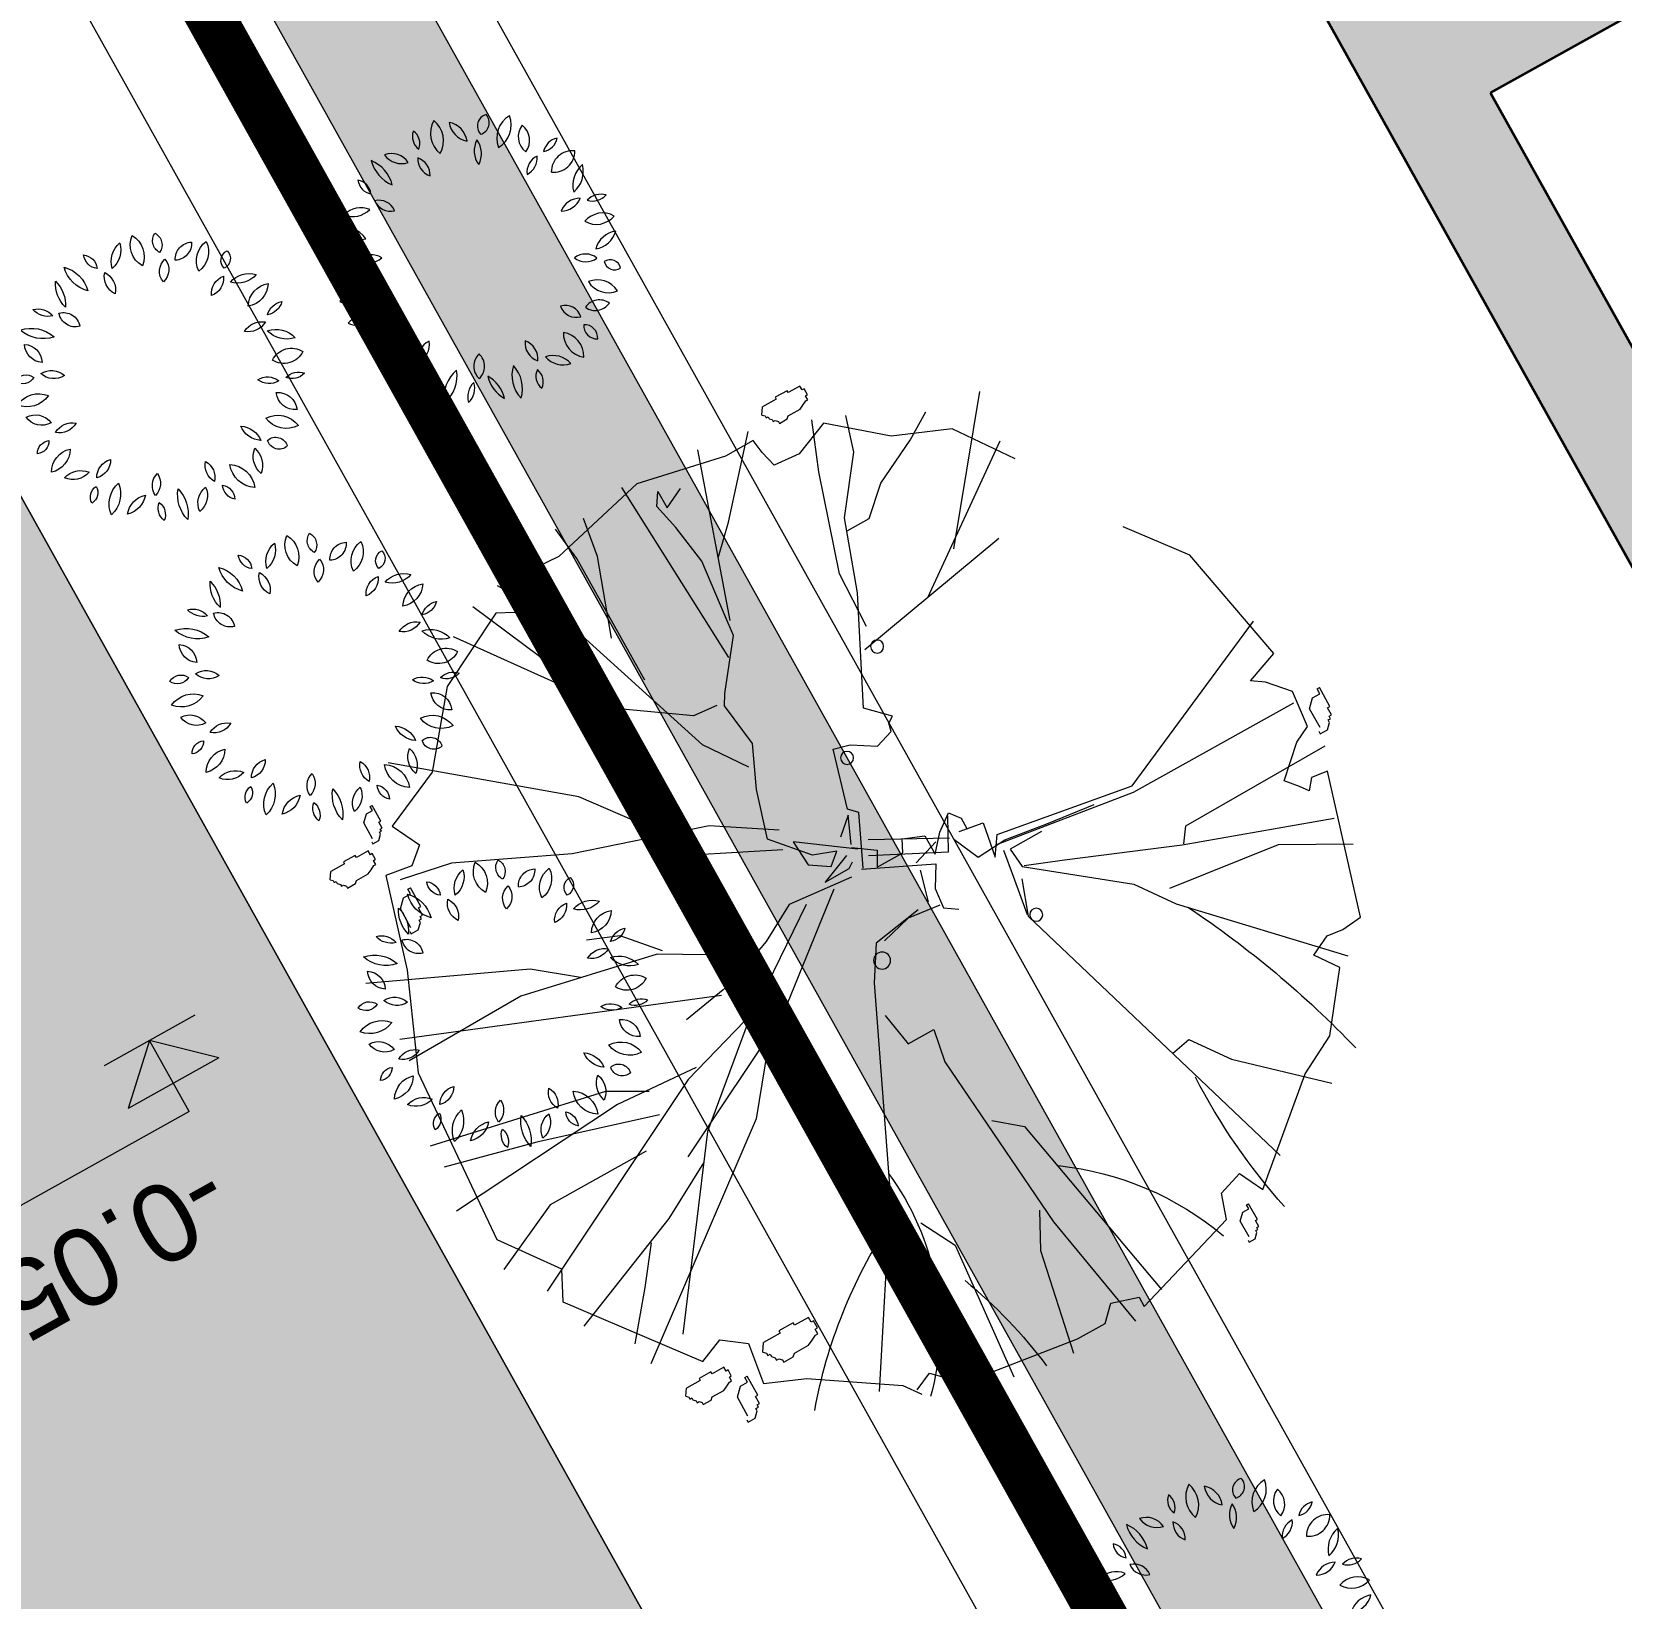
# Model space of a CAD drawing. Header units: millimetres. Extents: x 567980 to 569372, y 2065777 to 2066674.
# Drawn here: x 568951.036 to 568954.3, y 2066339.606 to 2066342.822 of the extents above; entities that cross this region are included whole.
import ezdxf
from ezdxf.enums import TextEntityAlignment as Align

# ---------------------------------------------------------------- set-up
doc = ezdxf.new("R2010")
doc.units = ezdxf.units.MM
doc.linetypes.add('CENTER', pattern=[3, 1.5, -0.5, 0.5, -0.5])
for name, color, linetype, lineweight in [('A-DIM', 251, 'Continuous', 15), ('A-HATCH', 251, 'Continuous', 5), ('A-KY HIEU', 34, 'Continuous', 20), ('A-TEXT', 7, 'Continuous', 18), ('A-TUONG', 255, 'Continuous', 35), ('boDnv', 54, 'Continuous', 25), ('E- RANH GIOI', 1, 'CENTER', 13), ('E- THAY', 9, 'Continuous', 20), ('E-Manh', 251, 'Continuous', 13), ('i_Cay', 114, 'Continuous', 13), ('i_Hatch', 250, 'Continuous', 13), ('LD-THAY', 9, 'Continuous', 13)]:
    doc.layers.add(name, color=color, linetype=linetype, lineweight=lineweight)
doc.layers.add('ChiaLo', color=128, linetype='CENTER')
doc.layers.add('loKBT', color=42, linetype='Continuous')
doc.styles.add('A1-arial', font='arial.ttf')
pattern_1 = [(209.16569984, (574671.979064, 2070508.402113), (0.0243537771, -0.0436372751), []), (254.1656998, (574671.97906, 2070508.40211), (0.1359821042, -0.038566996), [0.070672742, -0.141345484])]

# ---------------------------------------------------------------- blocks, each defined once
blk = doc.blocks.new('NEN')
at = {"layer": 'ChiaLo', "ltscale": 5}
blk.add_lwpolyline([(249.5585, -21.0006), (269.0492, -55.9307)], dxfattribs=at)
at = {"layer": 'loKBT'}
for points in [[(260.4741, -14.9098), (249.5585, -21.0006), (259.3038, -38.4657), (270.2195, -32.3748)], [(259.3038, -38.4657), (249.5585, -21.0006), (237.678, -27.6299), (235.5483, -34.5381), (242.2673, -47.972)]]:
    blk.add_lwpolyline(points, close=True, dxfattribs=at)
blk = doc.blocks.new('BT-01')
at = {"layer": 'loKBT'}
for points in [[(7833505.2, 959890.6), (7833514.5, 979880.4), (7819916.6, 979886.7), (7814691, 974896.8), (7814005.9, 959899.6)], [(7846008.1, 979874.6), (7833514.5, 979880.4), (7833505.2, 959890.6), (7845998.8, 959884.9)]]:
    blk.add_lwpolyline(points, close=True, dxfattribs=at)
blk = doc.blocks.new('mb-cay40')
at = {"color": 0, "linetype": 'ByBlock'}
for centre, radius, start, end in [((-136.2, 736.9), 62.9, 125.40933, 202.71009), ((-230.7, 763.9), 62.9, 305.40933, 22.71009), ((-426.9, 693.8), 54.1, 146.81507, 244.01934), ((-495.9, 674.7), 54.1, 326.81507, 64.01934), ((-299.6, 710.3), 100.2, 149.47372, 231.75859), ((-447.9, 682.5), 100.2, 329.47372, 51.75859), ((-230.7, 779.4), 98.1, 192.30595, 259.6849), ((-344.1, 662), 98.1, 12.30595, 79.6849), ((16.3, 684.3), 136.5, 133.81169, 194.30773), ((-210.5, 749), 136.5, 313.81169, 14.30773), ((112.7, 711.3), 137.2, 163.46423, 212.79056), ((-134.2, 676.1), 137.2, 343.46423, 32.79056), ((-147.5, 637.8), 79.7, 145.52479, 220.83273), ((-273.4, 630.8), 79.7, 325.52479, 40.83273), ((138.4, 615.5), 80.6, 104.10036, 168.46502), ((39.7, 709.8), 80.6, 284.10036, 348.46502), ((-541.5, 596.8), 98.1, 183.31893, 263.19037), ((-651.1, 493.7), 98.1, 3.31893, 83.19037), ((-554.2, 555.7), 69.9, 25.45365, 116.6852), ((-522.5, 648.1), 69.9, 205.45365, 296.6852), ((-390.4, 597.1), 66.9, 168.8066, 257.6391), ((-470.3, 544.7), 66.9, 348.8066, 77.6391), ((48.9, 562.1), 68.8, 103.89139, 198.90395), ((-32.7, 606.6), 68.8, 283.89139, 18.90395), ((230.4, 506), 141.4, 100.3005, 160.44765), ((71.9, 692.4), 141.4, 280.3005, 340.44765), ((260, 521), 76.9, 122.58173, 207.17999), ((150.2, 550.6), 76.9, 302.58173, 27.17999), ((-653.7, 503), 44.2, 163.49335, 274.46973), ((-692.7, 471.4), 44.2, 343.49335, 94.46973), ((299.7, 426), 53.5, 59.98145, 155.66759), ((277.7, 494.4), 53.5, 239.98145, 335.66759), ((-680.1, 301.4), 101.7, 69.72014, 135.64891), ((-717.6, 467.9), 101.7, 249.72014, 315.64891), ((-620.4, 356.9), 75.8, 22.57231, 98.33354), ((-561.4, 461), 75.8, 202.57231, 278.33354), ((213.1, 368.7), 79.6, 86.02822, 161.36976), ((143.1, 473.5), 79.6, 266.02822, 341.36976), ((319.9, 283.6), 110.2, 64.73526, 140.57812), ((281.8, 453.3), 110.2, 244.73526, 320.57812), ((-743.4, 226), 96, 30.94824, 110.57839), ((-694.8, 365.2), 96, 210.94824, 290.57839), ((359.2, 242.1), 79.1, 90.25287, 173.52208), ((280.3, 330.1), 79.1, 270.25287, 353.52208), ((-766.5, 152.4), 75.6, 44.25765, 108.59266), ((-736.5, 276.8), 75.6, 224.25765, 288.59266), ((-637.6, 118.6), 83.9, 60.50948, 129.29199), ((243, 141), 78, 58.87476, 131.21352), ((231.9, 266.5), 78, 238.87476, 311.21352), ((-787.2, 176.3), 110.8, 280.87616, 345.44791), ((-659.1, 39.6), 110.8, 100.87616, 165.44791), ((-649.5, 256.6), 83.9, 240.50948, 309.29199), ((344, 142), 53.6, 28.19814, 112.19179), ((371, 217), 53.6, 208.19814, 292.19179), ((292.5, 25.2), 97.6, 29.1952, 106.7189), ((349.7, 166.4), 97.6, 209.1952, 286.7189), ((-689.6, -39.1), 87.4, 54.97446, 151.37923), ((-716.2, 74.2), 87.4, 234.97446, 331.37923), ((158.9, -75), 77.3, 28.80716, 103.91988), ((208.1, 37.3), 77.3, 208.80716, 283.91988), ((313.8, -58.6), 90.4, 71.37117, 141.75354), ((271.7, 82.9), 90.4, 251.37117, 321.75354), ((-674.8, -123.2), 70, 71.81925, 140.08176), ((-706.7, -11.8), 70, 251.81925, 320.08176), ((-551.5, -83), 75, 87.17243, 157.23647), ((-616.9, 20.9), 75, 267.17243, 337.23647), ((-557.2, -163.3), 78, 113.47529, 203.45596), ((-659.8, -122.8), 78, 293.47529, 23.45596), ((132.9, -213), 116.1, 6.54869, 76.89113), ((274.6, -86.6), 116.1, 186.54869, 256.89113), ((243.5, -118.1), 50.7, 359.25572, 87.62866), ((296.2, -68.1), 50.7, 179.25572, 267.62866), ((-604.8, -147.2), 106.6, 271.63276, 352.02679), ((-496.2, -268.5), 106.6, 91.63276, 172.02679), ((-341.9, -220.9), 95.9, 122.88731, 186.72533), ((-489.2, -151.6), 95.9, 302.88731, 6.72533), ((69.9, -150.8), 70.3, 173.64998, 254.65145), ((-18.6, -210.9), 70.3, 353.64998, 74.65145), ((113.4, -289.9), 96.7, 38.69621, 106.24154), ((-472.9, -293.5), 49.3, 76.54191, 193.47743), ((-509.3, -257.1), 49.3, 256.54191, 13.47743), ((-314.3, -280.8), 91.1, 159.11699, 230.36062), ((-457.4, -318.4), 91.1, 339.11699, 50.36062), ((-220.2, -348.5), 108.7, 122.11699, 201.72753), ((-378.9, -296.7), 108.7, 302.11699, 21.72753), ((-132.5, -236.1), 75.4, 148.78766, 221.59771), ((-253.3, -247.1), 75.4, 328.78766, 41.59771), ((99.9, -278), 148, 165.20711, 218.32175), ((-159.3, -332), 148, 345.20711, 38.32175), ((110.4, -276.4), 64.3, 156.77542, 231.28797), ((11, -301.2), 64.3, 336.77542, 51.28797), ((161.8, -136.6), 96.7, 218.69621, 286.24154), ((-170.5, -363.9), 62.5, 129.74751, 206.0709), ((-266.7, -343.3), 62.5, 309.74751, 26.0709), ((-159.8, -372.2), 84.6, 5.31956, 80.41897), ((-61.5, -281), 84.6, 185.31956, 260.41897)]:
    blk.add_arc(centre, radius, start, end, dxfattribs=at)
blk = doc.blocks.new('cotxaytho')
at = {"layer": 'A-KY HIEU'}
h = blk.add_hatch(color=256, dxfattribs=at)
h.paths.add_polyline_path([(200, 187.5), (0, 187.5), (0, 0)])
h.paths.add_polyline_path([(0, 187.5), (-200, 187.5), (0, 0)])
for p, q in [((0, 312.5), (0, 0)), ((0, 312.5), (1100, 312.5)), ((-200, 187.5), (0, 0)), ((-200, 187.5), (200, 187.5)), ((0, 0), (200, 187.5)), ((-200, 0), (200, 0))]:
    blk.add_line(p, q, dxfattribs=at)
at = {"color": 6, "style": 'A1-arial'}
blk.add_attdef('-0.050', (35, 401.7), '', height=250, dxfattribs=at)
blk = doc.blocks.new('TANG 1 BT1')
at = {"layer": 'A-HATCH'}
h = blk.add_hatch(color=256, dxfattribs=at)
h.dxf.hatch_style = 1
h.paths.add_polyline_path([(7158834.4, 839216.9), (7158834.4, 837891.9), (7159054.4, 837891.9), (7159054.4, 839436.9), (7153914.4, 839436.9), (7153914.4, 839216.9)])
h.paths.add_polyline_path([(7150554.4, 839436.9), (7150554.3, 838368.7), (7150774.3, 838368.7), (7150774.4, 839216.9), (7151514.4, 839216.9), (7151514.4, 839436.9)])
h.paths.add_polyline_path([(7150774.3, 836568.7), (7150554.3, 836568.7), (7150554.4, 835616.9), (7151104.3, 835616.9), (7151104.3, 835319.5), (7151324.3, 835319.5), (7151324.3, 835616.9), (7152824.3, 835616.9), (7152824.3, 833426.9), (7152714.3, 833426.9), (7152714.3, 833316.9), (7152934.3, 833316.9), (7152934.3, 835726.9), (7150774.4, 835726.9)])
h.paths.add_polyline_path([(7151324.3, 834519.5), (7151104.3, 834519.5), (7151104.3, 832826.9), (7151324.3, 832826.9), (7151324.3, 833316.9), (7151914.3, 833316.9), (7151914.3, 833426.9), (7151324.3, 833426.9)])
h.paths.add_polyline_path([(7158834.4, 835616.9), (7158834.4, 834616.9), (7159054.4, 834616.9), (7159054.4, 835946.9), (7159054.4, 837091.9), (7158834.4, 837091.9), (7158834.4, 836041.9), (7158234.4, 836041.9), (7158234.4, 835726.9), (7156074.4, 835726.9), (7156074.4, 835616.9)])
h.paths.add_polyline_path([(7158834.4, 835726.9), (7158289.4, 835726.9), (7158289.4, 835986.9), (7158834.4, 835986.9)], flags=16)
h.paths.add_polyline_path([(7158434.4, 831596.9), (7158434.4, 831391.9), (7158834.4, 831391.9), (7158834.4, 827616.9), (7158354.3, 827616.9), (7158354.3, 827396.9), (7159054.4, 827396.9), (7159054.4, 832816.9), (7158834.4, 832816.9), (7158834.4, 831816.9), (7156074.4, 831816.9), (7156074.4, 831596.9)])
h.paths.add_polyline_path([(7158834.4, 831596.9), (7158834.4, 831446.9), (7158489.4, 831446.9), (7158489.4, 831596.9)], flags=16)
h.paths.add_polyline_path([(7152934.3, 831706.9), (7152934.3, 831816.9), (7151324.3, 831816.9), (7151324.3, 831926.9), (7151104.3, 831926.9), (7151104.3, 831816.9), (7150554.4, 831816.9), (7150554.4, 830866.9), (7150774.4, 830866.9), (7150774.4, 831706.9)])
h.paths.add_polyline_path([(7150554.4, 828526.9), (7150774.4, 828526.9), (7150774.4, 830066.9), (7150554.4, 830066.9)])
h.paths.add_polyline_path([(7151704.4, 827396.9), (7152404.2, 827396.9), (7152404.2, 827616.9), (7150774.4, 827616.9), (7150774.4, 827726.9), (7150554.4, 827726.9), (7150554.4, 827616.9), (7150554.4, 827396.9), (7151404.4, 827396.9), (7151404.4, 827396.9)])
h.paths.add_polyline_path([(7154604.6, 827616.9), (7154604.6, 827396.9), (7155304.4, 827396.9), (7155304.4, 827396.9), (7155604.4, 827396.9), (7156654.4, 827396.9), (7156654.4, 827616.9)])
h.paths.add_polyline_path([(7150304.3, 831816.9), (7150304.3, 831196.9), (7150554.3, 831196.9), (7150554.3, 831306.9), (7150414.3, 831306.9), (7150414.3, 831706.9), (7150554.3, 831706.9), (7150554.3, 831816.9)])
h.paths.add_polyline_path([(7150304.3, 836228.5), (7150304.3, 835616.9), (7150554.3, 835616.9), (7150554.3, 835726.9), (7150414.3, 835726.9), (7150414.3, 836118.5), (7150554.4, 836118.5), (7150554.4, 836228.5)])
at = {"layer": 'A-TUONG'}
for p, q in [((7158834.4, 831816.9), (7158834.4, 832816.9)), ((7159054.4, 827396.9), (7159054.4, 832816.9)), ((7158834.4, 831816.9), (7156074.4, 831816.9))]:
    blk.add_line(p, q, dxfattribs=at)
blk = doc.blocks.new('mb-cay34')
for p, q in [((117.7, 535.9), (49.4, 859)), ((148.1, 528.3), (174.7, 874.2)), ((-76, 813.4), (254.5, 836.2)), ((136.7, 687.9), (95, 855.2)), ((246.9, 722.1), (307.7, 851.4)), ((254.5, 836.2), (357, 760.1)), ((-140.5, 547.3), (-262.1, 817.2)), ((-246.9, 741.1), (-76, 813.4)), ((68.4, 269.9), (-144.3, 813.4)), ((-106.4, 585.3), (-102.6, 817.2)), ((170.9, 395.3), (379.8, 802)), ((-456.3, 782.7), (-468.4, 774.6)), ((-468.4, 746.2), (-468.4, 774.6)), ((-456.3, 782.7), (-452.2, 778.7)), ((-452.2, 778.7), (-448.2, 778.7)), ((-448.2, 778.7), (-448.2, 774.6)), ((-448.2, 774.6), (-444.1, 774.6)), ((-444.1, 774.6), (-440, 770.6)), ((357, 760.1), (410.2, 786.7)), ((372.2, 547.3), (467.2, 775.3)), ((410.2, 786.7), (626.7, 619.5)), ((-472.5, 721.9), (-472.5, 746.2)), ((-472.5, 746.2), (-468.4, 746.2)), ((-440, 770.6), (-436, 770.6)), ((-436, 770.6), (-436, 766.5)), ((-436, 766.5), (-431.9, 762.5)), ((-431.9, 762.5), (-427.9, 762.5)), ((-427.9, 746.2), (-431.9, 742.2)), ((-427.9, 762.5), (-427.9, 746.2)), ((-468.4, 721.9), (-472.5, 721.9)), ((-468.4, 697.5), (-468.4, 721.9)), ((-431.9, 717.8), (-436, 709.7)), ((-431.9, 742.2), (-431.9, 717.8)), ((-414, 691.7), (-246.9, 741.1)), ((246.9, 524.5), (246.9, 722.1)), ((-460.3, 697.5), (-468.4, 697.5)), ((-460.3, 693.5), (-460.3, 697.5)), ((-448.2, 693.5), (-460.3, 693.5)), ((-448.2, 697.5), (-448.2, 693.5)), ((-440, 697.5), (-448.2, 697.5)), ((-436, 709.7), (-440, 701.6)), ((-440, 701.6), (-440, 697.5)), ((-406.4, 642.3), (-414, 691.7)), ((-349.1, 697.8), (-363.7, 683.2)), ((-310.2, 697.8), (-349.1, 697.8)), ((-300.4, 688.1), (-310.2, 678.3)), ((-305.3, 702.7), (-300.4, 702.7)), ((-300.4, 702.7), (-300.4, 688.1)), ((201.3, 471.3), (136.7, 687.9)), ((292.5, 323.1), (584.9, 703.1)), ((459.6, 646.1), (539.4, 710.7)), ((-515.8, 680), (-528, 667.8)), ((-528, 667.8), (-528, 655.6)), ((-483.4, 680), (-515.8, 680)), ((-487.5, 659.7), (-491.5, 659.7)), ((-491.5, 659.7), (-491.5, 655.6)), ((-483.4, 663.7), (-487.5, 663.7)), ((-487.5, 663.7), (-487.5, 659.7)), ((-475.3, 671.8), (-483.4, 663.7)), ((-479.3, 684), (-475.3, 684)), ((-475.3, 684), (-475.3, 671.8)), ((-376, 577.7), (-395, 672.7)), ((-373.4, 668.6), (-373.4, 663.7)), ((-363.7, 668.6), (-373.4, 668.6)), ((-334.5, 663.7), (-373.4, 663.7)), ((-363.7, 683.2), (-363.7, 668.6)), ((-334.5, 668.6), (-334.5, 663.7)), ((-319.9, 668.6), (-334.5, 668.6)), ((-319.9, 673.5), (-319.9, 668.6)), ((-315, 673.5), (-319.9, 673.5)), ((-315, 678.3), (-315, 673.5)), ((-310.2, 678.3), (-315, 678.3)), ((666, 676.7), (653.8, 668.6)), ((653.8, 640.2), (653.8, 668.6)), ((666, 676.7), (670, 672.6)), ((670, 672.6), (674.1, 672.6)), ((674.1, 672.6), (674.1, 668.6)), ((674.1, 668.6), (678.2, 668.6)), ((678.2, 668.6), (682.2, 664.5)), ((682.2, 664.5), (686.3, 664.5)), ((686.3, 664.5), (686.3, 660.5)), ((686.3, 660.5), (690.3, 656.4)), ((-536.1, 655.6), (-536.1, 651.5)), ((-528, 655.6), (-536.1, 655.6)), ((-503.7, 651.5), (-536.1, 651.5)), ((-535.6, 528.3), (-486.2, 638.5)), ((-503.7, 655.6), (-503.7, 651.5)), ((-491.5, 655.6), (-503.7, 655.6)), ((-486.2, 638.5), (-433, 611.9)), ((-433, 611.9), (-406.4, 642.3)), ((395, 596.7), (459.6, 646.1)), ((649.8, 615.8), (649.8, 640.2)), ((649.8, 640.2), (653.8, 640.2)), ((690.3, 656.4), (694.4, 656.4)), ((694.4, 640.2), (690.3, 636.1)), ((690.3, 636.1), (690.3, 611.8)), ((694.4, 656.4), (694.4, 640.2)), ((269.7, 410.5), (566, 627.1)), ((626.7, 619.5), (607.7, 573.9)), ((653.8, 615.8), (649.8, 615.8)), ((653.8, 591.5), (653.8, 615.8)), ((686.3, 603.6), (682.2, 595.5)), ((690.3, 611.8), (686.3, 603.6)), ((756.8, 601.6), (761.6, 601.6)), ((761.6, 601.6), (761.6, 587)), ((-368.4, 319.3), (-588.7, 589.1)), ((-284.9, 380.1), (-376, 577.7)), ((-53.2, 334.5), (-106.4, 585.3)), ((607.7, 573.9), (638.1, 532.1)), ((661.9, 591.5), (653.8, 591.5)), ((661.9, 587.4), (661.9, 591.5)), ((674.1, 587.4), (661.9, 587.4)), ((682.2, 591.5), (674.1, 591.5)), ((674.1, 591.5), (674.1, 587.4)), ((682.2, 595.5), (682.2, 591.5)), ((713, 596.7), (698.4, 582.1)), ((698.4, 582.1), (698.4, 567.5)), ((751.9, 596.7), (713, 596.7)), ((747, 572.4), (742.2, 572.4)), ((742.2, 572.4), (742.2, 567.5)), ((751.9, 577.3), (747, 577.3)), ((747, 577.3), (747, 572.4)), ((761.6, 587), (751.9, 577.3)), ((-83.6, 475.1), (-140.5, 547.3)), ((315.3, 444.7), (372.2, 547.3)), ((638.1, 532.1), (714.1, 543.5)), ((698.4, 567.5), (688.6, 567.5)), ((688.6, 567.5), (688.6, 562.7)), ((727.6, 562.7), (688.6, 562.7)), ((714.1, 543.5), (744.5, 471.3)), ((742.2, 567.5), (727.6, 567.5)), ((727.6, 567.5), (727.6, 562.7)), ((-657.1, 429.5), (-535.6, 528.3)), ((155.7, 467.5), (117.7, 535.9)), ((159.5, 372.5), (148.1, 528.3)), ((664.4, 517.2), (649.8, 507.4)), ((664.4, 517.2), (669.3, 512.3)), ((649.8, 473.4), (649.8, 507.4)), ((669.3, 512.3), (674.2, 512.3)), ((674.2, 512.3), (674.2, 507.4)), ((674.2, 507.4), (679, 507.4)), ((679, 507.4), (683.9, 502.6)), ((683.9, 502.6), (688.8, 502.6)), ((688.8, 502.6), (688.8, 497.7)), ((688.8, 497.7), (693.6, 492.8)), ((693.6, 492.8), (698.5, 492.8)), ((698.5, 492.8), (698.5, 473.4)), ((151.9, 190), (292.5, 463.7)), ((645, 444.1), (645, 473.4)), ((645, 473.4), (649.8, 473.4)), ((698.5, 473.4), (693.6, 468.5)), ((693.6, 468.5), (693.6, 439.3)), ((744.5, 471.3), (839.4, 326.9)), ((-729.3, 288.9), (-657.1, 429.5)), ((-114, 376.3), (-136.7, 433.3)), ((649.8, 444.1), (645, 444.1)), ((649.8, 414.9), (649.8, 444.1)), ((688.8, 429.5), (683.9, 419.8)), ((693.6, 439.3), (688.8, 429.5)), ((132.9, 250.8), (269.7, 410.5)), ((659.6, 414.9), (649.8, 414.9)), ((659.6, 410.1), (659.6, 414.9)), ((674.2, 410.1), (659.6, 410.1)), ((683.9, 414.9), (674.2, 414.9)), ((674.2, 414.9), (674.2, 410.1)), ((683.9, 419.8), (683.9, 414.9)), ((-478.6, 190), (-729.3, 376.3)), ((-208.9, 140.6), (-284.9, 380.1)), ((-53.2, 323.1), (-114, 376.3)), ((121.5, 231.8), (170.9, 395.3)), ((60.8, 262.2), (76, 345.9)), ((528, 178.6), (828, 368.7)), ((-622.9, 258.4), (-759.7, 319.3)), ((-239.3, 220.4), (-368.4, 319.3)), ((15.2, 216.6), (-53.2, 334.5)), ((167.1, 224.2), (292.5, 323.1)), ((839.4, 326.9), (869.8, 304.1)), ((-714.1, 258.4), (-729.3, 288.9)), ((858.4, 307.9), (843.2, 273.7)), ((-634.3, 178.6), (-771.1, 262.2)), ((-725.5, 224.2), (-714.1, 258.4)), ((-562.2, 239.4), (-622.9, 258.4)), ((45.6, 212.8), (60.8, 262.2)), ((843.2, 273.7), (888.8, 228)), ((0, 57), (121.5, 231.8)), ((-767.3, 209), (-725.5, 224.2)), ((-763.5, 140.6), (-767.3, 209)), ((-178.5, 193.8), (-239.3, 220.4)), ((34.2, 182.4), (15.2, 216.6)), ((22.8, 152), (45.6, 212.8)), ((888.8, 228), (919.2, 11.4)), ((-341.9, 79.8), (-634.3, 178.6)), ((-395, 68.4), (-478.6, 190)), ((-106.4, 45.6), (-178.5, 193.8)), ((0, 0), (151.9, 190)), ((182.3, 19), (528, 178.6)), ((-15.2, 83.6), (22.8, 152)), ((600.1, 155.8), (664.7, 121.6)), ((664.7, 121.6), (923, 144.4)), ((-809.1, -45.6), (-763.5, 140.6)), ((-744.5, 114), (-809.1, 121.6)), ((-588.7, 129.2), (-729.3, 79.8)), ((-140.5, 34.2), (-208.9, 140.6)), ((-493.8, 114), (-744.5, 114)), ((-729.3, 79.8), (-801.5, 68.4)), ((-391.2, 22.8), (-395, 68.4)), ((-265.9, 26.6), (-341.9, 79.8)), ((-136.7, 60.8), (-224.1, 34.2)), ((-72.2, 3.8), (-136.7, 60.8)), ((-3.8, -38), (-15.2, 83.6)), ((-224.1, 34.2), (-300.1, 0)), ((243.1, 30.4), (307.7, 19)), ((748.3, -7.6), (938.2, 30.4)), ((-402.6, 0), (-486.2, -64.6)), ((-383.6, 11.4), (-402.6, 0)), ((-300.1, 0), (-383.6, 11.4)), ((-110.2, 22.8), (-60.8, 19)), ((-41.8, -72.2), (-110.2, 22.8)), ((-57, -38), (-72.2, 3.8)), ((-60.8, 19), (-38, -15.2)), ((-41.8, -49.4), (-19, 7.6)), ((-19, 7.6), (-19, -41.8)), ((121.5, -19), (182.3, 19)), ((307.7, 19), (307.7, -34.2)), ((919.2, 11.4), (919.2, -45.6)), ((-455.8, -38), (-816.6, -19)), ((-38, -15.2), (-57, -38)), ((106.4, -114), (121.5, -19)), ((307.7, -34.2), (368.4, -22.8)), ((368.4, -22.8), (714.1, -53.2)), ((683.7, -41.8), (748.3, -7.6)), ((-774.9, -209), (-809.1, -45.6)), ((-755.9, -57), (-778.7, -72.2)), ((-706.5, -68.4), (-755.9, -57)), ((-103.7, -87.2), (-75.9, -55.7)), ((-19, -41.8), (-26.6, -53.2)), ((110.2, -91.2), (125.3, -34.2)), ((501.4, -45.6), (539.4, -91.2)), ((714.1, -53.2), (942, -95)), ((919.2, -45.6), (892.6, -72.2)), ((-512.8, -72.2), (-809.1, -171)), ((-778.7, -72.2), (-744.5, -72.2)), ((-744.5, -72.2), (-763.5, -110.2)), ((-630.5, -79.8), (-706.5, -68.4)), ((-524.2, -68.4), (-630.5, -79.8)), ((-486.2, -64.6), (-524.2, -68.4)), ((-55.3, -66.2), (-103.7, -87.2)), ((-7.6, -64.6), (-98.8, -106.4)), ((-49.8, -64.2), (-23.2, -102.2)), ((-22.8, -83.6), (41.8, -212.8)), ((-7.5, -60.8), (49.5, -182.4)), ((892.6, -72.2), (907.8, -121.6)), ((-622.9, -110.2), (-668.5, -155.8)), ((-114, -91.2), (-220.3, -121.6)), ((-98.8, -106.4), (-114, -91.2)), ((-47.9, -97.4), (20.4, -226.6)), ((-23.2, -102.2), (3.4, -87)), ((3.4, -87), (3.4, -140.2)), ((117.7, -152), (110.2, -91.2)), ((539.4, -91.2), (915.4, -163.4)), ((-220.3, -121.6), (-212.7, -152)), ((3.4, -140.2), (-19.4, -151.6)), ((45.6, -152), (102.6, -136.8)), ((926.8, -121.6), (862.2, -326.9)), ((907.8, -121.6), (926.8, -121.6)), ((-668.5, -155.8), (-793.9, -266.1)), ((-212.7, -152), (-186.1, -193.8)), ((-19.4, -151.6), (-4.2, -189.7)), ((30.4, -152), (15.2, -201.4)), ((49.5, -182.4), (87.5, -159.6)), ((87.5, -159.6), (125.5, -155.8)), ((125.5, -155.8), (140.7, -178.6)), ((-186.1, -193.8), (-197.5, -228)), ((-4.2, -189.7), (33.8, -189.7)), ((33.8, -189.7), (3.4, -216.3)), ((-774.9, -266.1), (-774.9, -209)), ((-258.3, -205.2), (-444.4, -296.5)), ((-220.3, -243.2), (-258.3, -205.2)), ((-197.5, -228), (-212.7, -231.8)), ((3.4, -216.3), (-19.4, -246.7)), ((41.8, -212.8), (-15.2, -243.2)), ((-212.7, -231.8), (-220.3, -243.2)), ((-19.4, -246.7), (-0.4, -261.9)), ((19, -247), (26.6, -292.7)), ((26.6, -231.8), (76, -254.6)), ((76, -254.6), (72.2, -311.7)), ((-748.3, -269.9), (-774.9, -266.1)), ((-717.9, -277.5), (-748.3, -269.9)), ((-714.1, -326.9), (-717.9, -277.5)), ((-490, -285.1), (-668.5, -342.1)), ((-383.6, -281.3), (-490, -285.1)), ((-349.4, -258.4), (-406.4, -566.3)), ((-0.4, -261.9), (22.4, -261.9)), ((26.6, -292.7), (91.2, -281.3)), ((91.2, -281.3), (57, -304.1)), ((136.7, -292.7), (208.9, -281.3)), ((148.1, -304.1), (212.7, -281.3)), ((212.7, -281.3), (809.1, -467.5)), ((-807.4, -302.2), (-819.6, -310.3)), ((-819.6, -338.7), (-819.6, -310.3)), ((-807.4, -302.2), (-803.3, -306.3)), ((-803.3, -306.3), (-799.3, -306.3)), ((-799.3, -306.3), (-799.3, -310.3)), ((-799.3, -310.3), (-795.2, -310.3)), ((-795.2, -310.3), (-791.2, -314.4)), ((-444.4, -296.5), (-573.6, -342.1)), ((57, -304.1), (98.8, -558.7)), ((72.2, -292.7), (110.2, -554.9)), ((72.2, -311.7), (83.6, -391.5)), ((87.4, -300.3), (136.7, -292.7)), ((91.2, -311.7), (129.1, -315.5)), ((91.2, -376.3), (91.2, -311.7)), ((-823.6, -338.7), (-819.6, -338.7)), ((-823.6, -363.1), (-823.6, -338.7)), ((-791.2, -314.4), (-787.1, -314.4)), ((-787.1, -314.4), (-787.1, -318.4)), ((-787.1, -318.4), (-783.1, -322.5)), ((-783.1, -322.5), (-779, -322.5)), ((-779, -338.7), (-783.1, -342.8)), ((-783.1, -342.8), (-783.1, -367.1)), ((-779, -322.5), (-779, -338.7)), ((-668.5, -342.1), (-755.9, -376.3)), ((-740.7, -391.5), (-714.1, -326.9)), ((-573.6, -342.1), (-668.5, -414.3)), ((-550.8, -334.5), (-550.8, -380.1)), ((129.1, -315.5), (254.5, -475.1)), ((129.1, -319.3), (155.7, -387.7)), ((816.6, -342.1), (801.5, -387.7)), ((862.2, -326.9), (816.6, -342.1)), ((-819.6, -363.1), (-823.6, -363.1)), ((-819.6, -387.4), (-819.6, -363.1)), ((-783.1, -367.1), (-787.1, -375.3)), ((856.9, -371.4), (856.9, -375.5)), ((865, -371.4), (856.9, -371.4)), ((877.1, -347.1), (865, -359.3)), ((865, -359.3), (865, -371.4)), ((909.6, -347.1), (877.1, -347.1)), ((889.3, -371.4), (889.3, -375.5)), ((901.5, -371.4), (889.3, -371.4)), ((901.5, -367.4), (901.5, -371.4)), ((905.5, -367.4), (901.5, -367.4)), ((905.5, -363.3), (905.5, -367.4)), ((909.6, -363.3), (905.5, -363.3)), ((917.7, -355.2), (909.6, -363.3)), ((913.6, -343), (917.7, -343)), ((917.7, -343), (917.7, -355.2)), ((-811.5, -387.4), (-819.6, -387.4)), ((-811.5, -391.5), (-811.5, -387.4)), ((-799.3, -391.5), (-811.5, -391.5)), ((-799.3, -387.4), (-799.3, -391.5)), ((-791.2, -387.4), (-799.3, -387.4)), ((-787.1, -375.3), (-791.2, -383.4)), ((-791.2, -383.4), (-791.2, -387.4)), ((-660.9, -486.5), (-740.7, -391.5)), ((-550.8, -380.1), (-596.3, -429.5)), ((83.6, -391.5), (95, -482.7)), ((155.7, -387.7), (235.5, -585.3)), ((554.6, -387.7), (547, -425.7)), ((801.5, -387.7), (847, -410.5)), ((889.3, -375.5), (856.9, -375.5)), ((-668.5, -414.3), (-733.1, -433.3)), ((-376, -402.9), (-558.4, -653.7)), ((547, -425.7), (615.3, -475.1)), ((847, -410.5), (702.7, -577.7)), ((-596.3, -429.5), (-638.1, -513.1)), ((254.5, -475.1), (322.9, -524.5)), ((615.3, -475.1), (740.7, -611.9)), ((-638.1, -513.1), (-668.5, -562.5)), ((-619.1, -589.1), (-660.9, -486.5)), ((-429.2, -486.5), (-653.3, -665.1)), ((292.5, -528.3), (319.1, -737.3)), ((322.9, -524.5), (554.6, -748.7)), ((98.8, -558.7), (-53.2, -893.2)), ((110.2, -554.9), (110.2, -885.6)), ((-516.6, -661.3), (-619.1, -589.1)), ((235.5, -589.1), (208.9, -608.1)), ((235.5, -585.3), (326.7, -847.6)), ((702.7, -577.7), (664.7, -649.9)), ((208.9, -608.1), (205.1, -897)), ((664.7, -649.9), (566, -725.9)), ((524.2, -695.5), (505.2, -733.5)), ((566, -725.9), (524.2, -695.5)), ((319.1, -737.3), (383.6, -855.2)), ((505.2, -733.5), (509, -763.9)), ((509, -763.9), (505.2, -802)), ((-212.7, -851.4), (-315.3, -771.5)), ((224.1, -802), (174.7, -855.2)), ((246.9, -821), (224.1, -802)), ((505.2, -802), (246.9, -878)), ((262.1, -832.4), (246.9, -821)), ((15.2, -897), (-212.7, -851.4)), ((38, -836.2), (15.2, -897)), ((53.2, -859), (38, -836.2)), ((174.7, -855.2), (159.5, -885.6)), ((243.1, -847.6), (262.1, -832.4)), ((246.9, -878), (243.1, -847.6)), ((91.2, -893.2), (53.2, -859)), ((159.5, -885.6), (91.2, -893.2)), ((133.2, -904.6), (118.7, -919.2)), ((172.2, -904.6), (133.2, -904.6)), ((181.9, -914.3), (172.2, -924.1)), ((177, -899.7), (181.9, -899.7)), ((181.9, -899.7), (181.9, -914.3)), ((118.7, -933.8), (108.9, -933.8)), ((108.9, -933.8), (108.9, -938.7)), ((147.8, -938.7), (108.9, -938.7)), ((118.7, -919.2), (118.7, -933.8)), ((162.4, -933.8), (147.8, -933.8)), ((147.8, -933.8), (147.8, -938.7)), ((167.3, -928.9), (162.4, -928.9)), ((162.4, -928.9), (162.4, -933.8)), ((172.2, -924.1), (167.3, -924.1)), ((167.3, -924.1), (167.3, -928.9))]:
    blk.add_line(p, q)
for centre, radius in [((154.1, -13.1), 15.3), ((-194.7, -135.6), 11.7), ((-343.1, -280.4), 11.7), ((217.2, -295.2), 11.7)]:
    blk.add_circle(centre, radius)
for centre, radius, start, end in [((1370.9, -207.9), 898.1, 129.3545, 152.6092), ((554.4, 627.1), 467.6, 262.5537, 314.3375), ((1051.9, 958.4), 882.6, 248.5622, 262.3516), ((1080.7, 206.7), 550.5, 215.15, 249.1841), ((647.6, -1519.7), 1117.4, 77.3352, 91.8505), ((1164.8, 1073.5), 1812.8, 242.8644, 255.3539)]:
    blk.add_arc(centre, radius, start, end)
blk = doc.blocks.new('SAN VUON BT A-BT1')
at = {"layer": 'i_Hatch', "true_color": 0x46cb3a, "transparency": 33554687}
h = blk.add_hatch(dxfattribs=at)
h.set_pattern_fill('CROSS', color=95, scale=300, double=1)
h.set_pattern_definition([(0, (2832.47, -202892.13), (75, 75), [37.5, -112.5]), (90, (2851.22, -202910.88), (-75, 75), [37.5, -112.5])])
h.paths.add_polyline_path([(7163776.9, 841296.9), (7151496.9, 841296.9), (7151496.9, 841006.9), (7163486.9, 841006.9), (7163486.9, 821856.9), (7163776.9, 821856.9)])
h.paths.add_polyline_path([(7158157.3, 822152.4), (7151786.9, 822152.4), (7151786.9, 839436.9), (7151496.9, 839436.9), (7151496.9, 821856.9), (7151496.9, 821516.9), (7158157.3, 821516.9)])
at = {"layer": 'A-DIM'}
blk.add_lwpolyline([(7153386.8, 839436.9), (7161886.9, 839436.9), (7161886.9, 827396.9), (7158436.8, 827396.9), (7158437.8, 826196.9), (7158587.8, 826196.9), (7158587.8, 825596.9), (7154087.9, 825596.9), (7154086.9, 826196.9), (7154236.9, 826196.9), (7154236.8, 827396.9), (7153386.8, 827396.9), (7153386.9, 831196.9), (7153136.8, 831196.9), (7153136.8, 831816.9), (7153336.8, 831816.9), (7153336.8, 835616.9), (7153136.8, 835616.9), (7153136.8, 836228.5), (7153386.9, 836228.5), (7153386.9, 839436.9)], dxfattribs=at)
at = {"layer": 'E- RANH GIOI', "ltscale": 0.1, "const_width": 100}
blk.add_lwpolyline([(7151386.9, 821436.9), (7163886.9, 821436.9), (7163886.9, 841436.9), (7151386.9, 841436.9)], close=True, dxfattribs=at)
at = {"layer": 'E- THAY'}
blk.add_lwpolyline([(7153496.9, 839436.9), (7161886.9, 839436.9), (7161886.9, 827396.9), (7158437.8, 827396.9)], dxfattribs=at)
at = {"layer": 'E-Manh'}
for p, q in [((7163486.9, 821886.9), (7163486.9, 841036.9)), ((7163376.9, 821886.9), (7163376.9, 840926.9))]:
    blk.add_line(p, q, dxfattribs=at)
blk.add_lwpolyline([(7163776.9, 821886.9), (7163776.9, 841326.9)], dxfattribs=at)
at = {"layer": 'i_Cay', "xscale": 0.5, "yscale": 0.5, "zscale": 0.5}
for p in [(7163761.3, 834205.7), (7163750.9, 831002.8)]:
    blk.add_blockref('mb-cay40', p, dxfattribs=at)
at = {"layer": 'i_Cay', "xscale": -1.142857142857142, "yscale": 1.142857142857142, "zscale": 1.142857142857142, "rotation": 270}
blk.add_blockref('mb-cay34', (7163641.9, 832588.3), dxfattribs=at)
blk.add_blockref('mb-cay34', (7163641.9, 832588.3), dxfattribs=at)
blk = doc.blocks.new('MBT1 BT1')
at = {"layer": 'E- RANH GIOI', "ltscale": 0.1, "const_width": 100}
blk.add_lwpolyline([(7075416.3, 1014867.5), (7087916.3, 1014867.5), (7087916.3, 1034867.5), (7075416.3, 1034867.5)], close=True, dxfattribs=at)
at = {"layer": 'E- THAY'}
blk.add_blockref('SAN VUON BT A-BT1', (-75970.5, 193430.5), dxfattribs=at)
blk.add_blockref('TANG 1 BT1', (-73138, 193430.5), dxfattribs=at)

msp = doc.modelspace()

# ---------------------------------------------------------------- block references
at = {"layer": 'boDnv'}
msp.add_blockref('NEN', (568697.4807, 2066371.6973), dxfattribs=at)

# ---------------------------------------------------------------- next in the draw order: hatches: boundary and pattern name
at = {"layer": 'i_Hatch', "transparency": 33554687}
h = msp.add_hatch(dxfattribs=at)
h.set_pattern_fill('DOLMIT', color=256, scale=0.199893, angle=209.1657, double=1)
h.set_pattern_definition(pattern_1)
h.paths.add_polyline_path([(568955.6635, 2066333.5357), (568949.4447, 2066344.6787), (568948.4148, 2066344.1039), (568949.7873, 2066341.6448), (568949.7873, 2066341.6448), (568951.6382, 2066338.3283), (568954.0589, 2066333.9908), (568947.8712, 2066330.5374), (568948.4459, 2066329.5076)])

# ---------------------------------------------------------------- next in the draw order: linework, layer by layer
at = {"layer": 'A-TUONG', "elevation": -0.0003}
msp.add_lwpolyline([(568956.7786, 2066333.2195), (568939.7514, 2066323.7167), (568933.0349, 2066337.1432), (568935.163, 2066344.048), (568947.0368, 2066350.6748), (568956.7786, 2066333.2195)], dxfattribs=at)
at = {"layer": 'E- RANH GIOI', "ltscale": 0.05, "const_width": 0.0999, "elevation": -0.0003}
msp.add_lwpolyline([(568939.7514, 2066323.7167), (568956.7786, 2066333.2195), (568947.0368, 2066350.6748), (568935.163, 2066344.048), (568933.0349, 2066337.1432)], close=True, dxfattribs=at)
at = {"layer": 'LD-THAY'}
for p, q in [((568946.7206, 2066349.5597, -0.0003), (568955.6635, 2066333.5357, -0.0003)), ((568955.6635, 2066333.5357, -0.0003), (568946.7206, 2066349.5597, -0.0003))]:
    msp.add_line(p, q, dxfattribs=at)
at = {"layer": 'LD-THAY', "elevation": -0.0003}
for points in [[(568956.7786, 2066333.2195), (568939.7514, 2066323.7167), (568933.0349, 2066337.1432), (568935.163, 2066344.048), (568947.0368, 2066350.6748), (568956.7786, 2066333.2195)], [(568945.6907, 2066348.985), (568945.3985, 2066349.5086), (568946.952, 2066350.3756), (568956.4794, 2066333.3043), (568939.8488, 2066324.0228), (568939.0965, 2066325.5964)]]:
    msp.add_lwpolyline(points, dxfattribs=at)

# ---------------------------------------------------------------- next in the draw order: block references
at = {"layer": 'A-KY HIEU'}
ref = msp.add_blockref('cotxaytho', (568951.2776, 2066340.7512, -0.0003), dxfattribs=dict(at, xscale=0.0005330472019282416, yscale=0.0005330472019282416, zscale=0.0005330472019282416, rotation=209.1656998412071))
ref.add_attrib('-0.050', '-0.050', dxfattribs={"layer": 'A-TEXT', "color": 6, "height": 0.15991, "rotation": 209.1654, "style": 'A1-arial'}).set_placement((568951.3656, 2066340.5551, -0.0003), align=Align.BOTTOM_LEFT)
at = {"layer": 'i_Cay', "xscale": -0.0004997317518149987, "yscale": 0.0004997317518149988, "zscale": 0.0004997317518149989, "rotation": 29.16569984120725}
for p in [(568951.2587, 2066341.9783, -0.0003), (568951.5763, 2066341.3621, -0.0003), (568951.9633, 2066340.6913, -0.0003)]:
    msp.add_blockref('mb-cay40', p, dxfattribs=at)
at = {"layer": 'loKBT', "xscale": 0.001000000000001394, "yscale": 0.001000000000001394, "zscale": 0.001000000000001394, "rotation": 29.19218123277868}
msp.add_blockref('BT-01', (562586.395, 2061674.5278, -0.0003), dxfattribs=at)

# ---------------------------------------------------------------- next in the draw order: block references
at = {"layer": 'LD-THAY', "xscale": 0.0009994885116012021, "yscale": 0.0009994885116012021, "zscale": 0.0009994885116012021, "rotation": 209.1612944849871}
msp.add_blockref('MBT1 BT1', (574639.1441, 2070688.4182, -0.0003), dxfattribs=at)

# ---------------------------------------------------------------- next in the draw order: hatches: boundary and pattern name
at = {"layer": 'i_Hatch', "transparency": 33554687}
h = msp.add_hatch(dxfattribs=at)
h.set_pattern_fill('DOLMIT', color=256, scale=0.199893, angle=209.1657, double=1)
h.set_pattern_definition(pattern_1)
h.paths.add_polyline_path([(568955.6635, 2066333.5357), (568949.4447, 2066344.6787), (568948.4148, 2066344.1039), (568949.7873, 2066341.6448), (568949.7873, 2066341.6448), (568951.6382, 2066338.3283), (568954.0589, 2066333.9908), (568947.8712, 2066330.5374), (568948.4459, 2066329.5076)])

# ---------------------------------------------------------------- next in the draw order: linework, layer by layer
at = {"layer": 'A-TUONG', "elevation": -0.0003}
msp.add_lwpolyline([(568956.7786, 2066333.2195), (568939.7514, 2066323.7167), (568933.0349, 2066337.1432), (568935.163, 2066344.048), (568947.0368, 2066350.6748), (568956.7786, 2066333.2195)], dxfattribs=at)
at = {"layer": 'E- RANH GIOI', "ltscale": 0.05, "const_width": 0.0999, "elevation": -0.0003}
msp.add_lwpolyline([(568939.7514, 2066323.7167), (568956.7786, 2066333.2195), (568947.0368, 2066350.6748), (568935.163, 2066344.048), (568933.0349, 2066337.1432)], close=True, dxfattribs=at)
at = {"layer": 'LD-THAY'}
for p, q in [((568946.7206, 2066349.5597, -0.0003), (568955.6635, 2066333.5357, -0.0003)), ((568955.6635, 2066333.5357, -0.0003), (568946.7206, 2066349.5597, -0.0003))]:
    msp.add_line(p, q, dxfattribs=at)
at = {"layer": 'LD-THAY', "elevation": -0.0003}
for points in [[(568956.7786, 2066333.2195), (568939.7514, 2066323.7167), (568933.0349, 2066337.1432), (568935.163, 2066344.048), (568947.0368, 2066350.6748), (568956.7786, 2066333.2195)], [(568945.6907, 2066348.985), (568945.3985, 2066349.5086), (568946.952, 2066350.3756), (568956.4794, 2066333.3043), (568939.8488, 2066324.0228), (568939.0965, 2066325.5964)]]:
    msp.add_lwpolyline(points, dxfattribs=at)

# ---------------------------------------------------------------- next in the draw order: block references
at = {"layer": 'A-KY HIEU'}
ref = msp.add_blockref('cotxaytho', (568951.2776, 2066340.7512, -0.0003), dxfattribs=dict(at, xscale=0.0005330472019282416, yscale=0.0005330472019282416, zscale=0.0005330472019282416, rotation=209.1656998412071))
ref.add_attrib('-0.050', '-0.050', dxfattribs={"layer": 'A-TEXT', "color": 6, "height": 0.15991, "rotation": 209.1654, "style": 'A1-arial'}).set_placement((568951.3656, 2066340.5551, -0.0003), align=Align.BOTTOM_LEFT)
at = {"layer": 'i_Cay', "xscale": -0.0004997317518149987, "yscale": 0.0004997317518149988, "zscale": 0.0004997317518149989, "rotation": 29.16569984120725}
for p in [(568951.2587, 2066341.9783, -0.0003), (568951.5763, 2066341.3621, -0.0003), (568951.9633, 2066340.6913, -0.0003)]:
    msp.add_blockref('mb-cay40', p, dxfattribs=at)
at = {"layer": 'loKBT', "xscale": 0.001000000000001394, "yscale": 0.001000000000001394, "zscale": 0.001000000000001394, "rotation": 29.19218123277868}
msp.add_blockref('BT-01', (562586.395, 2061674.5278, -0.0003), dxfattribs=at)

# ---------------------------------------------------------------- next in the draw order: block references
at = {"layer": 'LD-THAY', "xscale": 0.0009994885116012021, "yscale": 0.0009994885116012021, "zscale": 0.0009994885116012021, "rotation": 209.1612944849871}
msp.add_blockref('MBT1 BT1', (574639.1441, 2070688.4182, -0.0003), dxfattribs=at)

doc.saveas('drawing.dxf')
